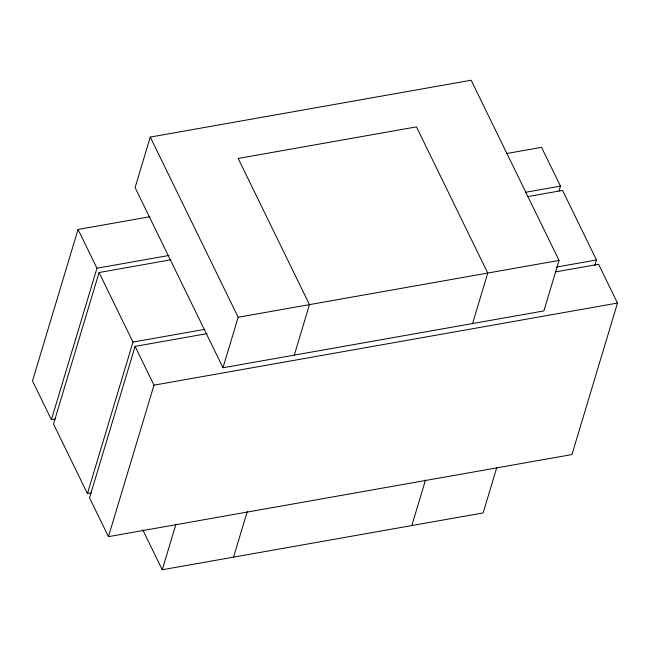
<?xml version="1.0" encoding="UTF-8"?>
<svg xmlns="http://www.w3.org/2000/svg" width="650" height="650" viewBox="0 0 650 650"><rect width="100%" height="100%" fill="white"/><g stroke="black" fill="none" stroke-linecap="round" stroke-linejoin="round"><path stroke-width="0.97" d="M149.971 216.71L78.049 229.45L32.5 380.949L51.407 419.713L55.404 419.006M51.407 419.713L96.956 268.214L78.049 229.45M170.982 259.781L99.06 272.521L53.511 424.027L87.433 493.586L91.431 492.879M150.28 137.077L135.094 187.582L222.974 367.762L543.863 310.919L559.049 260.414L471.169 80.234L150.28 137.077L238.16 317.257L222.974 367.762M87.433 493.586L132.982 342.079L99.06 272.521M207.009 333.645L135.086 346.385L89.538 497.892L108.444 536.656L571.951 454.553L617.5 303.054L598.593 264.282L555.636 271.895M108.444 536.656L153.993 385.158L135.086 346.385M496.86 467.277L483.137 512.923L162.248 569.766L175.971 524.119M233.553 557.131L247.276 511.485M294.287 355.127L309.465 304.623L238.176 158.446L416.447 126.872L487.744 273.049L472.558 323.546M411.824 525.549L425.547 479.911M559 190.962L560.462 186.111L541.556 147.347L506.594 153.538M594.742 265.801L596.489 259.976L562.567 190.418L527.605 196.609M96.956 268.214L168.878 255.474M525.501 192.303L560.462 186.111M238.16 317.257L559.049 260.414M132.982 342.079L204.904 329.339M556.53 267.053L596.489 259.976M153.993 385.158L617.5 303.054M142.716 529.726L162.248 569.766"/></g></svg>
